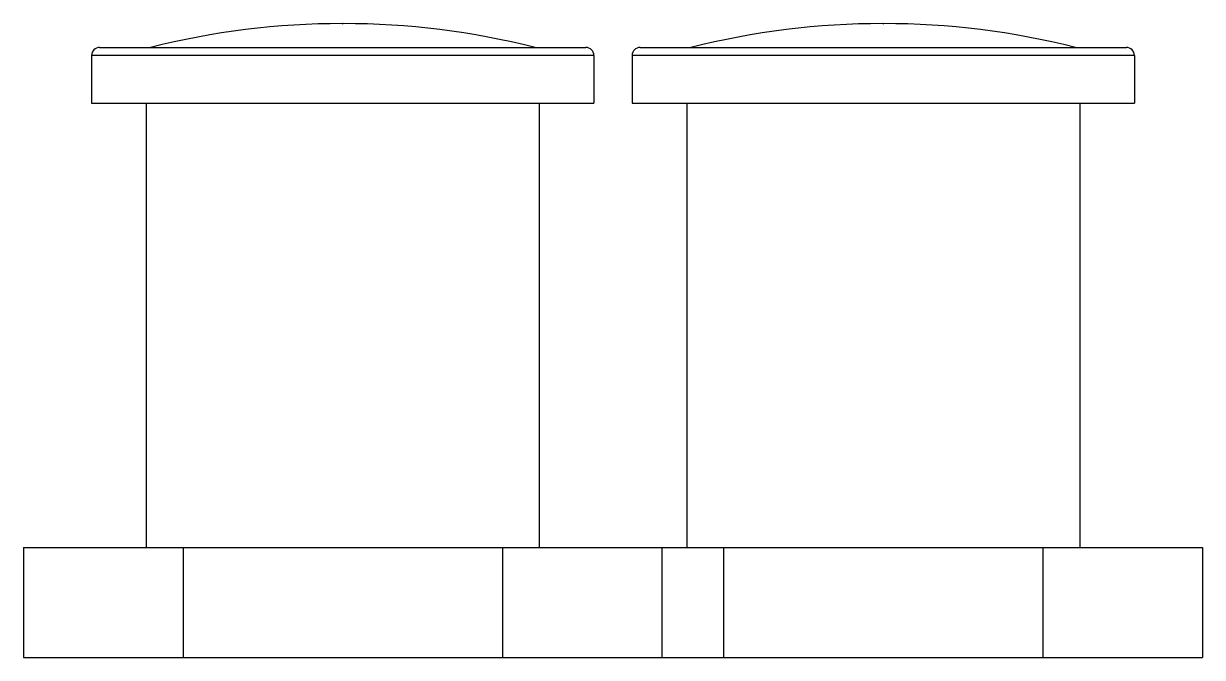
# Model space of a CAD drawing. Header units: centimetres. Extents: x -13594 to 4017, y -3206 to 1780.
# Drawn here: x -7202.62 to -7163.6, y -1819.98 to -1798.99 of the extents above; entities that cross this region are included whole.
import ezdxf

# ---------------------------------------------------------------- set-up
doc = ezdxf.new("R2010")
doc.units = ezdxf.units.CM

msp = doc.modelspace()

# ---------------------------------------------------------------- linework, layer by layer
at = {"color": 7, "linetype": 'Continuous', "lineweight": 25}
for p, q in [((-7192.074, -1798.988), (-7192.041, -1798.988)), ((-7174.18, -1798.988), (-7174.147, -1798.988)), ((-7200.107, -1799.78), (-7184.008, -1799.78)), ((-7182.213, -1799.78), (-7166.114, -1799.78)), ((-7200.371, -1800.043), (-7200.371, -1801.627)), ((-7183.744, -1800.043), (-7200.371, -1800.043)), ((-7183.744, -1800.043), (-7183.744, -1801.627)), ((-7182.477, -1800.043), (-7182.477, -1801.627)), ((-7165.85, -1800.043), (-7182.477, -1800.043)), ((-7165.85, -1800.043), (-7165.85, -1801.627)), ((-7200.371, -1801.627), (-7183.744, -1801.627)), ((-7198.563, -1801.627), (-7198.563, -1816.341)), ((-7185.552, -1801.627), (-7185.552, -1816.341)), ((-7182.477, -1801.627), (-7165.85, -1801.627)), ((-7180.669, -1801.627), (-7180.669, -1816.341)), ((-7167.658, -1801.627), (-7167.658, -1816.341)), ((-7202.625, -1816.341), (-7202.625, -1819.983)), ((-7202.625, -1816.341), (-7197.341, -1816.341)), ((-7197.341, -1816.341), (-7197.341, -1819.983)), ((-7197.341, -1816.341), (-7186.774, -1816.341)), ((-7186.774, -1816.341), (-7186.774, -1819.983)), ((-7186.774, -1816.341), (-7181.49, -1816.341)), ((-7181.49, -1816.341), (-7179.447, -1816.341)), ((-7181.49, -1816.341), (-7181.49, -1819.983)), ((-7179.447, -1816.341), (-7179.447, -1819.983)), ((-7179.447, -1816.341), (-7168.88, -1816.341)), ((-7168.88, -1816.341), (-7168.88, -1819.983)), ((-7168.88, -1816.341), (-7163.596, -1816.341)), ((-7163.596, -1816.341), (-7163.596, -1819.983)), ((-7202.625, -1819.983), (-7197.341, -1819.983)), ((-7197.341, -1819.983), (-7186.774, -1819.983)), ((-7186.774, -1819.983), (-7181.49, -1819.983)), ((-7181.49, -1819.983), (-7179.447, -1819.983)), ((-7179.447, -1819.983), (-7168.88, -1819.983)), ((-7168.88, -1819.983), (-7163.596, -1819.983))]:
    msp.add_line(p, q, dxfattribs=at).dxf.unprotected_set("ltscale", 0)
for centre, radius, start, end in [((-7192.074, -1824.852), 25.864, 90, 104.2134), ((-7192.041, -1824.852), 25.864, 75.7866, 90), ((-7174.18, -1824.852), 25.864, 90, 104.2134), ((-7174.147, -1824.852), 25.864, 75.7866, 90), ((-7200.107, -1800.043), 0.264, 90, 180), ((-7184.008, -1800.043), 0.264, 0, 90), ((-7182.213, -1800.043), 0.264, 90, 180), ((-7166.114, -1800.043), 0.264, 0, 90)]:
    msp.add_arc(centre, radius, start, end, dxfattribs=at).dxf.unprotected_set("ltscale", 0)

doc.saveas('drawing.dxf')
